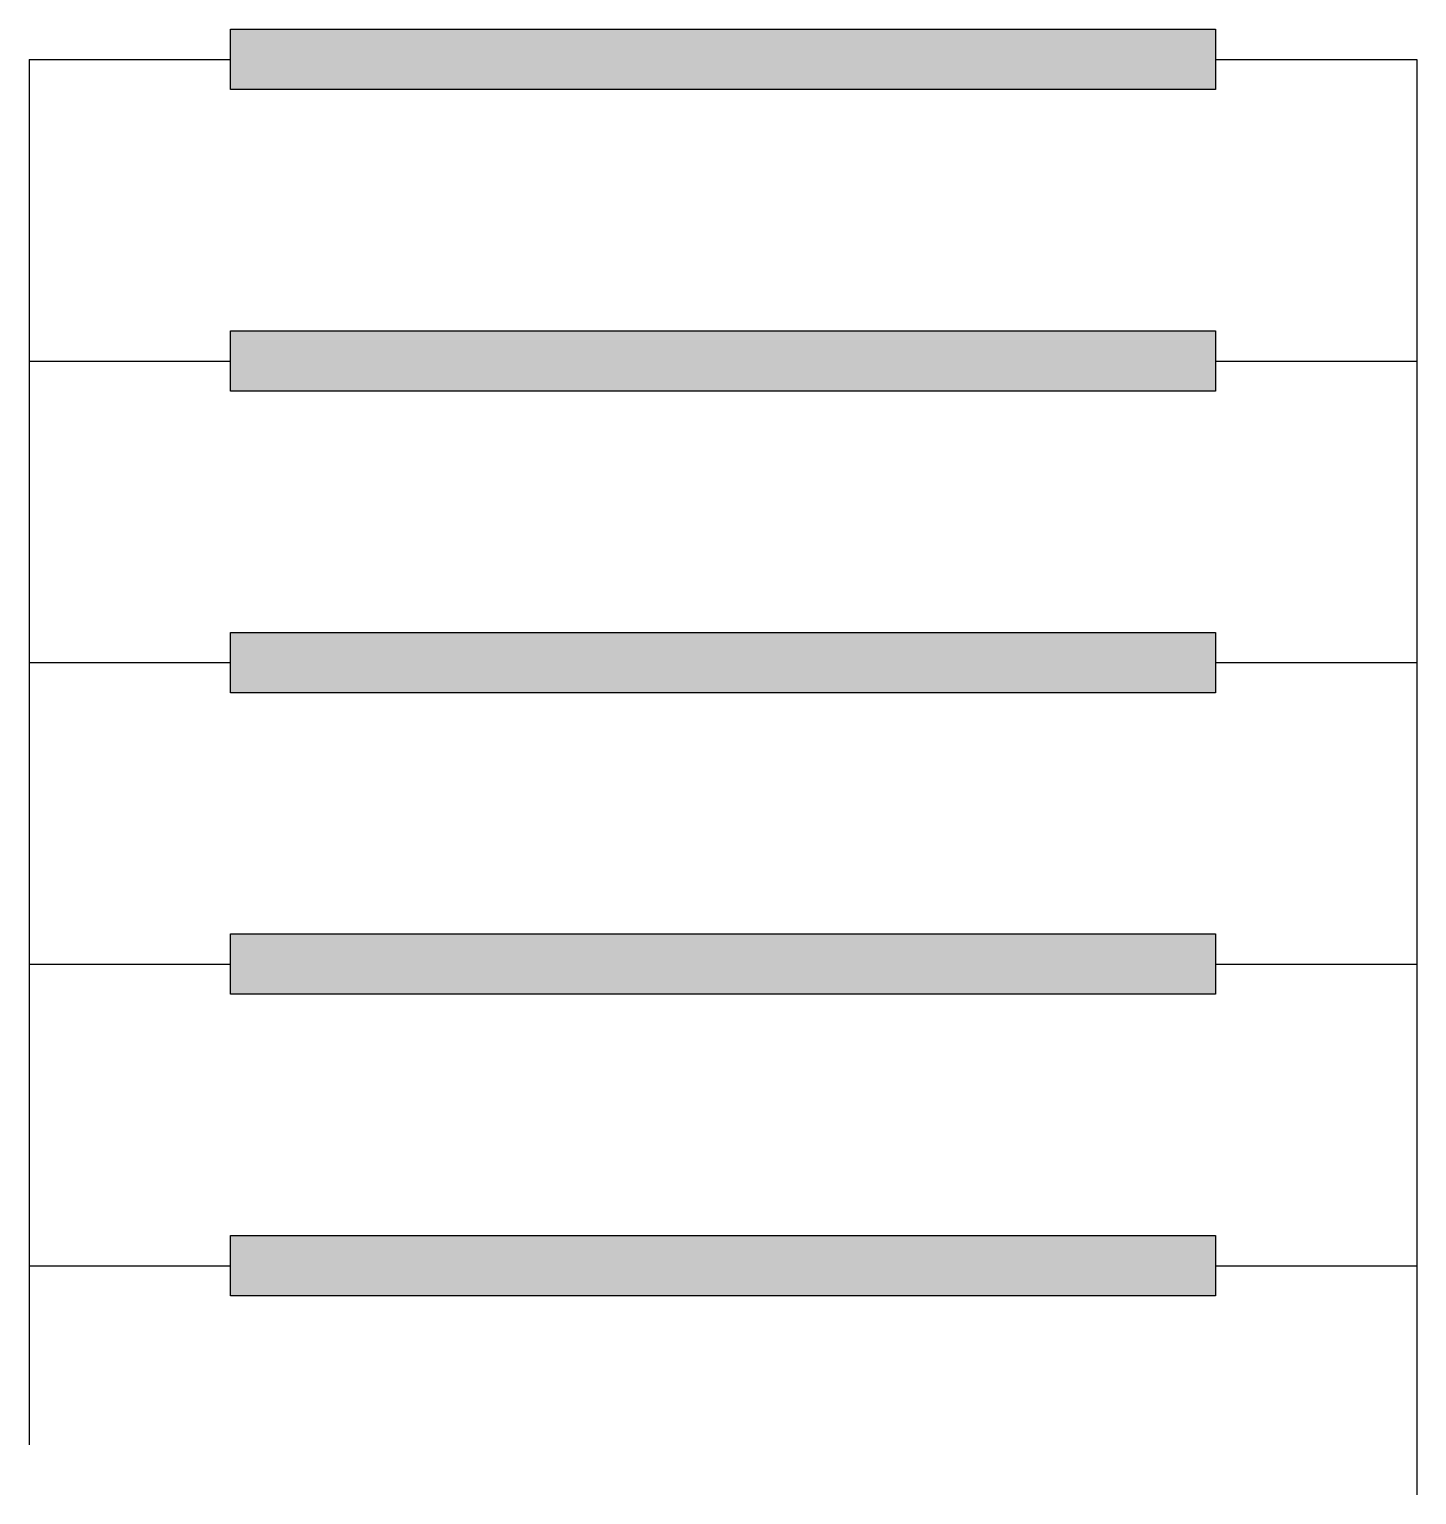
# Model space of a CAD drawing. Header units: millimetres. Extents: x -8046 to -1146, y -81790 to -74501.
import ezdxf

# ---------------------------------------------------------------- set-up
doc = ezdxf.new("R2010")
doc.units = ezdxf.units.MM
doc.header["$LTSCALE"] = 5
for name, color, linetype in [('253', 253, 'Continuous'), ('254', 254, 'Continuous'), ('5HAT', 8, 'Continuous')]:
    doc.layers.add(name, color=color, linetype=linetype)

msp = doc.modelspace()

# ---------------------------------------------------------------- hatches: boundary and pattern name
at = {"layer": '253'}
for points in [[(-2146.4, -74500.8), (-7046.4, -74500.8), (-7046.4, -74800.8), (-2146.4, -74800.8)], [(-2146.4, -76000.8), (-7046.4, -76000.8), (-7046.4, -76300.8), (-2146.4, -76300.8)], [(-2146.4, -77800.8), (-2146.4, -77500.8), (-7046.4, -77500.8), (-7046.4, -77800.8)], [(-2146.4, -79000.8), (-7046.4, -79000.8), (-7046.4, -79300.8), (-2146.4, -79300.8)], [(-2146.4, -80800.8), (-2146.4, -80500.8), (-7046.4, -80500.8), (-7046.4, -80800.8)]]:
    msp.add_hatch(color=256, dxfattribs=at).paths.add_polyline_path(points)

# ---------------------------------------------------------------- linework, layer by layer
at = {"layer": '254'}
for p, q in [((-8046.4, -74650.8), (-8046.4, -81541.8)), ((-1146.4, -74650.8), (-1146.4, -81789.8))]:
    msp.add_line(p, q, dxfattribs=at)
at = {"layer": '5HAT'}
for p, q in [((-8046.4, -74650.8), (-7046.4, -74650.8)), ((-2146.4, -74650.8), (-1146.4, -74650.8)), ((-8046.4, -76150.8), (-7046.4, -76150.8)), ((-2146.4, -76150.8), (-1146.4, -76150.8)), ((-8046.4, -77650.8), (-7046.4, -77650.8)), ((-2146.4, -77650.8), (-1146.4, -77650.8)), ((-8046.4, -79150.8), (-7046.4, -79150.8)), ((-2146.4, -79150.8), (-1146.4, -79150.8)), ((-8046.4, -80650.8), (-7046.4, -80650.8)), ((-2146.4, -80650.8), (-1146.4, -80650.8))]:
    msp.add_line(p, q, dxfattribs=at)
for points in [[(-2146.4, -74800.8), (-7046.4, -74800.8), (-7046.4, -74500.8), (-2146.4, -74500.8)], [(-2146.4, -76300.8), (-7046.4, -76300.8), (-7046.4, -76000.8), (-2146.4, -76000.8)], [(-2146.4, -77800.8), (-7046.4, -77800.8), (-7046.4, -77500.8), (-2146.4, -77500.8)], [(-2146.4, -79300.8), (-7046.4, -79300.8), (-7046.4, -79000.8), (-2146.4, -79000.8)], [(-2146.4, -80800.8), (-7046.4, -80800.8), (-7046.4, -80500.8), (-2146.4, -80500.8)]]:
    msp.add_lwpolyline(points, close=True, dxfattribs=at)

doc.saveas('drawing.dxf')
